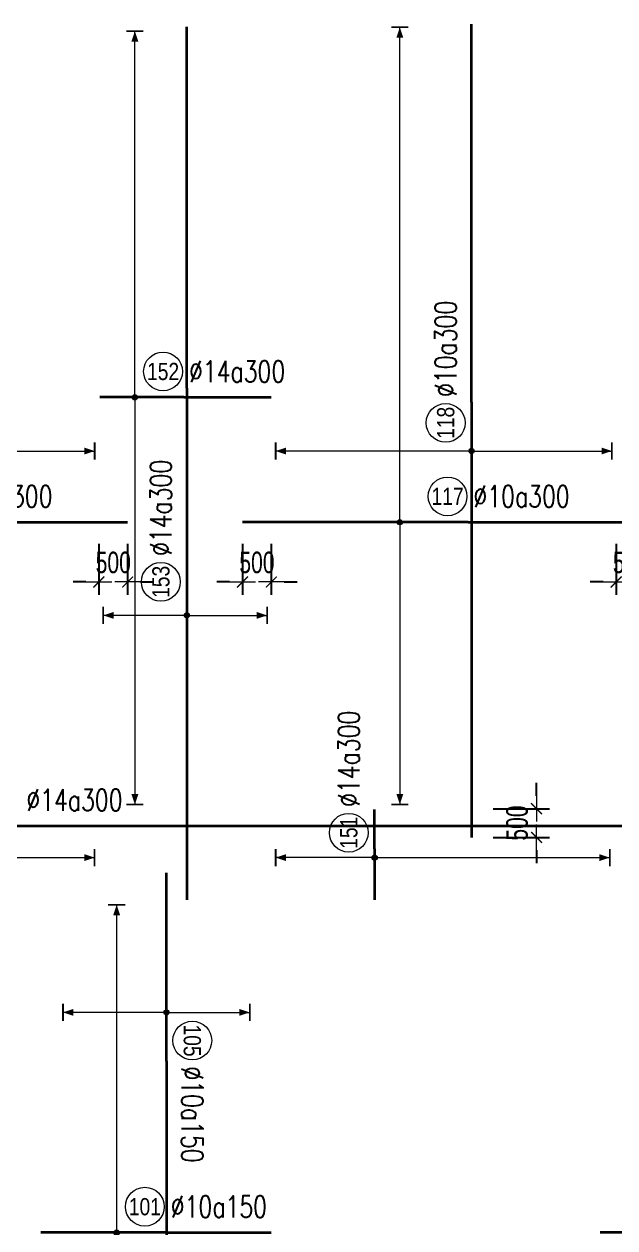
# Model space of a CAD drawing. Header units: millimetres. Extents: x -179076 to 493302, y -18667 to 80932.
# Drawn here: x 51898 to 62178, y 58000 to 78959 of the extents above; entities that cross this region are included whole.
import ezdxf
from ezdxf.enums import TextEntityAlignment as Align

# ---------------------------------------------------------------- set-up
doc = ezdxf.new("R2010")
doc.units = ezdxf.units.MM
doc.layers.get('0').update_dxf_attribs({"lineweight": 20})
doc.layers.get('Defpoints').update_dxf_attribs({"color": 151, "lineweight": 9})
for name, color, linetype, lineweight in [('NDC_S_DIM', 1, 'Continuous', 15), ('NDC_S_REBAR', 4, 'Continuous', 35), ('NDC_S_VN TEXT', 7, 'Continuous', 20)]:
    doc.layers.add(name, color=color, linetype=linetype, lineweight=lineweight)
doc.styles.add('ARIAL', font='arial.ttf', dxfattribs={"width": 0.8})
doc.styles.add('NDC_DIM', font='', dxfattribs={"width": 0.75})
doc.styles.add('NDC_EN TXT', font='romans.shx', dxfattribs={"width": 0.8})
doc.styles.get('NDC_DIM').set_extended_font_data('Dotum')
doc.dimstyles.new('NDC_dim_150', dxfattribs={"dimscale": 150, "dimtxt": 2.5, "dimasz": 1.5, "dimexe": 1.5, "dimexo": 2.5, "dimgap": 1, "dimtad": 1, "dimdec": 0, "dimzin": 0, "dimdsep": 46, "dimtxsty": 'NDC_DIM', "dimblk": 'DIMMARK', "dimcen": 0.09, "dimdle": 1.2, "dimclrd": 1, "dimclre": 1, "dimclrt": 3, "dimadec": 0, "dimazin": 0, "dimtfac": 1, "dimtdec": 0, "dimtix": 1, "dimtofl": 0, "dimtmove": 0, "dimatfit": 3, "dimfxl": 8, "dimfxlon": 1, "dimtolj": 1, "dimtzin": 0, "dimarcsym": 0})

# ---------------------------------------------------------------- blocks, each defined once
blk = doc.blocks.new('DIMMARK')
at = {"layer": 'NDC_S_DIM', "color": 1}
blk.add_line((-1.5, 0), (1, 0), dxfattribs=at)
at = {"layer": 'NDC_S_DIM', "color": 2, "const_width": 0.1}
blk.add_lwpolyline([(-0.424, -0.424), (0.424, 0.424)], dxfattribs=at)
blk = doc.blocks.new('*D761')
at = {"layer": 'Defpoints', "color": 0, "transparency": 16777216}
for p in [(53200, 70286), (53700, 70286), (53200, 69246)]:
    blk.add_point(p, dxfattribs=at)
at = {"layer": 'NDC_S_DIM', "color": 1, "lineweight": -2, "transparency": 16777216}
for p, q in [((53200, 69911), (53200, 69021)), ((53700, 69911), (53700, 69021)), ((52975, 69246), (52750, 69246)), ((53925, 69246), (54150, 69246))]:
    blk.add_line(p, q, dxfattribs=at)
at = {"layer": 'NDC_S_DIM', "color": 1, "lineweight": -2, "transparency": 16777216, "xscale": 225, "yscale": 225, "zscale": 225}
blk.add_blockref('DIMMARK', (53200, 69246), dxfattribs=at)
at = {"layer": 'NDC_S_DIM', "color": 1, "lineweight": -2, "transparency": 16777216, "xscale": 225, "yscale": 225, "zscale": 225, "rotation": 180}
blk.add_blockref('DIMMARK', (53700, 69246), dxfattribs=at)
at = {"layer": 'NDC_S_DIM', "color": 3, "transparency": 16777216, "insert": (53450, 69584), "char_height": 375, "attachment_point": 5, "style": 'NDC_DIM'}
blk.add_mtext('\\A1;500', dxfattribs=at)
blk = doc.blocks.new('*D762')
at = {"layer": 'Defpoints', "color": 0, "transparency": 16777216}
for p in [(55700, 70286), (56200, 70286), (56200, 69246)]:
    blk.add_point(p, dxfattribs=at)
at = {"layer": 'NDC_S_DIM', "color": 1, "lineweight": -2, "transparency": 16777216}
for p, q in [((55700, 69911), (55700, 69021)), ((56200, 69911), (56200, 69021)), ((55475, 69246), (55250, 69246)), ((56425, 69246), (56650, 69246))]:
    blk.add_line(p, q, dxfattribs=at)
at = {"layer": 'NDC_S_DIM', "color": 1, "lineweight": -2, "transparency": 16777216, "xscale": 225, "yscale": 225, "zscale": 225}
blk.add_blockref('DIMMARK', (55700, 69246), dxfattribs=at)
at = {"layer": 'NDC_S_DIM', "color": 1, "lineweight": -2, "transparency": 16777216, "xscale": 225, "yscale": 225, "zscale": 225, "rotation": 180}
blk.add_blockref('DIMMARK', (56200, 69246), dxfattribs=at)
at = {"layer": 'NDC_S_DIM', "color": 3, "transparency": 16777216, "insert": (55950, 69584), "char_height": 375, "attachment_point": 5, "style": 'NDC_DIM'}
blk.add_mtext('\\A1;500', dxfattribs=at)
blk = doc.blocks.new('*D763')
at = {"layer": 'Defpoints', "color": 0, "transparency": 16777216}
for p in [(62200, 70286), (62700, 70286), (62700, 69246)]:
    blk.add_point(p, dxfattribs=at)
at = {"layer": 'NDC_S_DIM', "color": 1, "lineweight": -2, "transparency": 16777216}
for p, q in [((62200, 69911), (62200, 69021)), ((62700, 69911), (62700, 69021)), ((61975, 69246), (61750, 69246)), ((62925, 69246), (63150, 69246))]:
    blk.add_line(p, q, dxfattribs=at)
at = {"layer": 'NDC_S_DIM', "color": 1, "lineweight": -2, "transparency": 16777216, "xscale": 225, "yscale": 225, "zscale": 225}
blk.add_blockref('DIMMARK', (62200, 69246), dxfattribs=at)
at = {"layer": 'NDC_S_DIM', "color": 1, "lineweight": -2, "transparency": 16777216, "xscale": 225, "yscale": 225, "zscale": 225, "rotation": 180}
blk.add_blockref('DIMMARK', (62700, 69246), dxfattribs=at)
at = {"layer": 'NDC_S_DIM', "color": 3, "transparency": 16777216, "insert": (62450, 69584), "char_height": 375, "attachment_point": 5, "style": 'NDC_DIM'}
blk.add_mtext('\\A1;500', dxfattribs=at)
blk = doc.blocks.new('*D780')
at = {"layer": 'Defpoints', "color": 0, "transparency": 16777216}
for p in [(59683, 65299), (60815, 65299), (59683, 64799)]:
    blk.add_point(p, dxfattribs=at)
at = {"layer": 'NDC_S_DIM', "color": 1, "lineweight": -2, "transparency": 16777216}
for p, q in [((60815, 65524), (60815, 65749)), ((60058, 65299), (61040, 65299)), ((60058, 64799), (61040, 64799)), ((60815, 64574), (60815, 64349))]:
    blk.add_line(p, q, dxfattribs=at)
at = {"layer": 'NDC_S_DIM', "color": 1, "lineweight": -2, "transparency": 16777216, "xscale": 225, "yscale": 225, "zscale": 225}
for p, rotation in [((60815, 65299), 270), ((60815, 64799), 90)]:
    blk.add_blockref('DIMMARK', p, dxfattribs=dict(at, rotation=rotation))
at = {"layer": 'NDC_S_DIM', "color": 3, "transparency": 16777216, "insert": (60477, 65049), "char_height": 375, "attachment_point": 5, "rotation": 90, "style": 'NDC_DIM'}
blk.add_mtext('\\A1;500', dxfattribs=at)
blk = doc.blocks.new('*U751')
at = {"layer": 'NDC_S_REBAR'}
blk.add_line((0, 0), (281, 0), dxfattribs=at)
at = {"layer": 'NDC_S_VN TEXT', "color": 3, "style": 'NDC_EN TXT', "width": 0.75}
blk.add_attdef('DKT', (38.24, 1.75), '', height=2.5, dxfattribs=at)
at = {"layer": 'NDC_S_VN TEXT', "style": 'ARIAL', "width": 0.8}
blk.add_attdef('KHT', text='', height=2, dxfattribs=at).set_placement((35.24, 3), align=Align.MIDDLE_CENTER)
blk = doc.blocks.new('*U752')
h = blk.add_hatch(color=6)
edge = h.paths.add_edge_path()
edge.add_arc((-7.93, 0), 0.3, 0, 360)
at = {"layer": 'NDC_S_DIM', "color": 8}
for q in [(-7.93, 55.93), (-7.93, -32.75)]:
    blk.add_line((-7.93, 0), q, dxfattribs=at)
for points in [[(-8.93, 55.93, 0.2, 0.2, 0), (-6.93, 55.93, 0, 0, 0)], [(-8.93, -32.75, 0.2, 0.2, 0), (-6.93, -32.75, 0, 0, 0)]]:
    blk.add_lwpolyline(points, format="xyseb", dxfattribs=at)
at = {"layer": 'NDC_S_DIM'}
blk.add_circle((-2.39, 3), 2.25, dxfattribs=at)
at = {"layer": 'NDC_S_DIM', "color": 6}
blk.add_circle((-7.93, 0), 0.3, dxfattribs=at)
at = {"layer": 'NDC_S_DIM', "color": 8}
for points in [[(-8.33, 54.73), (-7.93, 55.93), (-7.53, 54.73)], [(-8.33, -31.55), (-7.93, -32.75), (-7.53, -31.55)]]:
    blk.add_solid(points, dxfattribs=at)
at = {"layer": 'NDC_S_REBAR'}
for p, q in [((0, 0), (-26.16, 0)), ((-26.16, 0), (-26.16, 0)), ((0, 0), (20.5, 0)), ((20.5, 0), (20.5, 0)), ((20.5, 0), (20.5, 0)), ((-26.16, 0), (-26.16, 0))]:
    blk.add_line(p, q, dxfattribs=at)
at = {"layer": 'NDC_S_VN TEXT', "color": 3, "style": 'NDC_EN TXT', "width": 0.75}
blk.add_attdef('DKT', (0.61, 1.75), '', height=2.5, dxfattribs=at)
at = {"layer": 'NDC_S_VN TEXT', "style": 'ARIAL', "width": 0.8}
blk.add_attdef('KHT', text='', height=2, dxfattribs=at).set_placement((-2.39, 3), align=Align.MIDDLE_CENTER)
blk = doc.blocks.new('*U753')
h = blk.add_hatch(color=6)
edge = h.paths.add_edge_path()
edge.add_arc((-7.93, 0), 0.3, 0, 360)
at = {"layer": 'NDC_S_DIM', "color": 8}
for q in [(-7.93, 57.45), (-7.93, -32.75)]:
    blk.add_line((-7.93, 0), q, dxfattribs=at)
for points in [[(-8.93, 57.45, 0.2, 0.2, 0), (-6.93, 57.45, 0, 0, 0)], [(-8.93, -32.75, 0.2, 0.2, 0), (-6.93, -32.75, 0, 0, 0)]]:
    blk.add_lwpolyline(points, format="xyseb", dxfattribs=at)
at = {"layer": 'NDC_S_DIM'}
blk.add_circle((-2.39, 3), 2.25, dxfattribs=at)
at = {"layer": 'NDC_S_DIM', "color": 6}
blk.add_circle((-7.93, 0), 0.3, dxfattribs=at)
at = {"layer": 'NDC_S_DIM', "color": 8}
for points in [[(-8.33, 56.25), (-7.93, 57.45), (-7.53, 56.25)], [(-8.33, -31.55), (-7.93, -32.75), (-7.53, -31.55)]]:
    blk.add_solid(points, dxfattribs=at)
at = {"layer": 'NDC_S_REBAR'}
for p, q in [((0, 0), (-26.16, 0)), ((-26.16, 0), (-26.16, 0)), ((0, 0), (20.5, 0)), ((20.5, 0), (20.5, 0)), ((20.5, 0), (20.5, 0)), ((-26.16, 0), (-26.16, 0))]:
    blk.add_line(p, q, dxfattribs=at)
at = {"layer": 'NDC_S_VN TEXT', "color": 3, "style": 'NDC_EN TXT', "width": 0.75}
blk.add_attdef('DKT', (0.61, 1.75), '', height=2.5, dxfattribs=at)
at = {"layer": 'NDC_S_VN TEXT', "style": 'ARIAL', "width": 0.8}
blk.add_attdef('KHT', text='', height=2, dxfattribs=at).set_placement((-2.39, 3), align=Align.MIDDLE_CENTER)
blk = doc.blocks.new('*U740')
h = blk.add_hatch(color=6)
edge = h.paths.add_edge_path()
edge.add_arc((-5.66, 0), 0.3, 0, 360)
at = {"layer": 'NDC_S_DIM', "color": 8}
for q in [(-5.66, 42.49), (-5.66, -47.25)]:
    blk.add_line((-5.66, 0), q, dxfattribs=at)
for points in [[(-6.66, 42.49, 0.2, 0.2, 0), (-4.66, 42.49, 0, 0, 0)], [(-6.66, -47.25, 0.2, 0.2, 0), (-4.66, -47.25, 0, 0, 0)]]:
    blk.add_lwpolyline(points, format="xyseb", dxfattribs=at)
at = {"layer": 'NDC_S_DIM'}
blk.add_circle((-2.39, 3), 2.25, dxfattribs=at)
at = {"layer": 'NDC_S_DIM', "color": 6}
blk.add_circle((-5.66, 0), 0.3, dxfattribs=at)
at = {"layer": 'NDC_S_DIM', "color": 8}
for points in [[(-6.06, 41.29), (-5.66, 42.49), (-5.26, 41.29)], [(-6.06, -46.05), (-5.66, -47.25), (-5.26, -46.05)]]:
    blk.add_solid(points, dxfattribs=at)
at = {"layer": 'NDC_S_REBAR'}
for p, q in [((0, 0), (-9.73, 0)), ((-9.73, 0), (-9.73, 0)), ((0, 0), (10.15, 0)), ((10.15, 0), (10.15, 0)), ((10.15, 0), (10.15, 0)), ((-9.73, 0), (-9.73, 0))]:
    blk.add_line(p, q, dxfattribs=at)
at = {"layer": 'NDC_S_VN TEXT', "color": 3, "style": 'NDC_EN TXT', "width": 0.75}
blk.add_attdef('DKT', (0.61, 1.75), '', height=2.5, dxfattribs=at)
at = {"layer": 'NDC_S_VN TEXT', "style": 'ARIAL', "width": 0.8}
blk.add_attdef('KHT', text='', height=2, dxfattribs=at).set_placement((-2.39, 3), align=Align.MIDDLE_CENTER)
blk = doc.blocks.new('*U731')
h = blk.add_hatch(color=6)
edge = h.paths.add_edge_path()
edge.add_arc((-5.66, 0), 0.3, 0, 360)
at = {"layer": 'NDC_S_DIM', "color": 8}
for q in [(-5.66, 22.82), (-5.66, -16.18)]:
    blk.add_line((-5.66, 0), q, dxfattribs=at)
for points in [[(-6.66, 22.82, 0.2, 0.2, 0), (-4.66, 22.82, 0, 0, 0)], [(-6.66, -16.18, 0.2, 0.2, 0), (-4.66, -16.18, 0, 0, 0)]]:
    blk.add_lwpolyline(points, format="xyseb", dxfattribs=at)
at = {"layer": 'NDC_S_DIM'}
blk.add_circle((-2.39, 3), 2.25, dxfattribs=at)
at = {"layer": 'NDC_S_DIM', "color": 6}
blk.add_circle((-5.66, 0), 0.3, dxfattribs=at)
at = {"layer": 'NDC_S_DIM', "color": 8}
for points in [[(-6.06, 21.62), (-5.66, 22.82), (-5.26, 21.62)], [(-6.06, -14.98), (-5.66, -16.18), (-5.26, -14.98)]]:
    blk.add_solid(points, dxfattribs=at)
at = {"layer": 'NDC_S_REBAR'}
for p, q in [((0, 0), (-50.5, 0)), ((-50.5, 0), (-50.5, 0)), ((0, 0), (42.74, 0)), ((42.74, 0), (42.74, 0)), ((42.74, 0), (42.74, 0)), ((-50.5, 0), (-50.5, 0))]:
    blk.add_line(p, q, dxfattribs=at)
at = {"layer": 'NDC_S_VN TEXT', "color": 3, "style": 'NDC_EN TXT', "width": 0.75}
blk.add_attdef('DKT', (0.61, 1.75), '', height=2.5, dxfattribs=at)
at = {"layer": 'NDC_S_VN TEXT', "style": 'ARIAL', "width": 0.8}
blk.add_attdef('KHT', text='', height=2, dxfattribs=at).set_placement((-2.39, 3), align=Align.MIDDLE_CENTER)
blk = doc.blocks.new('*U732')
h = blk.add_hatch(color=6)
edge = h.paths.add_edge_path()
edge.add_arc((-5.66, 0), 0.3, 0, 360)
at = {"layer": 'NDC_S_DIM', "color": 8}
for q in [(-5.66, 22.72), (-5.66, -16.28)]:
    blk.add_line((-5.66, 0), q, dxfattribs=at)
for points in [[(-6.66, 22.72, 0.2, 0.2, 0), (-4.66, 22.72, 0, 0, 0)], [(-6.66, -16.28, 0.2, 0.2, 0), (-4.66, -16.28, 0, 0, 0)]]:
    blk.add_lwpolyline(points, format="xyseb", dxfattribs=at)
at = {"layer": 'NDC_S_DIM'}
blk.add_circle((-2.39, 3), 2.25, dxfattribs=at)
at = {"layer": 'NDC_S_DIM', "color": 6}
blk.add_circle((-5.66, 0), 0.3, dxfattribs=at)
at = {"layer": 'NDC_S_DIM', "color": 8}
for points in [[(-6.06, 21.52), (-5.66, 22.72), (-5.26, 21.52)], [(-6.06, -15.08), (-5.66, -16.28), (-5.26, -15.08)]]:
    blk.add_solid(points, dxfattribs=at)
at = {"layer": 'NDC_S_REBAR'}
for p, q in [((0, 0), (-50.5, 0)), ((-50.5, 0), (-50.5, 0)), ((0, 0), (43.9, 0)), ((43.9, 0), (43.9, 0)), ((43.9, 0), (43.9, 0)), ((-50.5, 0), (-50.5, 0))]:
    blk.add_line(p, q, dxfattribs=at)
at = {"layer": 'NDC_S_VN TEXT', "color": 3, "style": 'NDC_EN TXT', "width": 0.75}
blk.add_attdef('DKT', (0.61, 1.75), '', height=2.5, dxfattribs=at)
at = {"layer": 'NDC_S_VN TEXT', "style": 'ARIAL', "width": 0.8}
blk.add_attdef('KHT', text='', height=2, dxfattribs=at).set_placement((-2.39, 3), align=Align.MIDDLE_CENTER)
blk = doc.blocks.new('*U708')
h = blk.add_hatch(color=6)
edge = h.paths.add_edge_path()
edge.add_arc((-26.39, 0), 0.3, 0, 360)
at = {"layer": 'NDC_S_DIM', "color": 8}
for q in [(-26.39, 9.68), (-26.39, -9.32)]:
    blk.add_line((-26.39, 0), q, dxfattribs=at)
for points in [[(-27.39, 9.68, 0.2, 0.2, 0), (-25.39, 9.68, 0, 0, 0)], [(-27.39, -9.32, 0.2, 0.2, 0), (-25.39, -9.32, 0, 0, 0)]]:
    blk.add_lwpolyline(points, format="xyseb", dxfattribs=at)
at = {"layer": 'NDC_S_DIM'}
blk.add_circle((-22.5, 3), 2.25, dxfattribs=at)
at = {"layer": 'NDC_S_DIM', "color": 6}
blk.add_circle((-26.39, 0), 0.3, dxfattribs=at)
at = {"layer": 'NDC_S_DIM', "color": 8}
for points in [[(-26.79, 8.48), (-26.39, 9.68), (-25.99, 8.48)], [(-26.79, -8.12), (-26.39, -9.32), (-25.99, -8.12)]]:
    blk.add_solid(points, dxfattribs=at)
at = {"layer": 'NDC_S_REBAR'}
for p, q in [((0, 0), (-59.39, 0)), ((-59.39, 0), (-59.39, 0)), ((0, 0), (41.92, 0)), ((41.92, 0), (41.92, 0)), ((41.92, 0), (41.92, 0)), ((-59.39, 0), (-59.39, 0))]:
    blk.add_line(p, q, dxfattribs=at)
at = {"layer": 'NDC_S_VN TEXT', "color": 3, "style": 'NDC_EN TXT', "width": 0.75}
blk.add_attdef('DKT', (-19.5, 1.75), '', height=2.5, dxfattribs=at)
at = {"layer": 'NDC_S_VN TEXT', "style": 'ARIAL', "width": 0.8}
blk.add_attdef('KHT', text='', height=2, dxfattribs=at).set_placement((-22.5, 3), align=Align.MIDDLE_CENTER)
blk = doc.blocks.new('*U724')
h = blk.add_hatch(color=6)
edge = h.paths.add_edge_path()
edge.add_arc((-1.02, 0), 0.3, 0, 360)
at = {"layer": 'NDC_S_DIM', "color": 8}
for q in [(-1.02, 11.73), (-1.02, -27.27)]:
    blk.add_line((-1.02, 0), q, dxfattribs=at)
for points in [[(-2.02, 11.73, 0.2, 0.2, 0), (-0.02, 11.73, 0, 0, 0)], [(-2.02, -27.27, 0.2, 0.2, 0), (-0.02, -27.27, 0, 0, 0)]]:
    blk.add_lwpolyline(points, format="xyseb", dxfattribs=at)
at = {"layer": 'NDC_S_DIM'}
blk.add_circle((1.87, 3), 2.25, dxfattribs=at)
at = {"layer": 'NDC_S_DIM', "color": 6}
blk.add_circle((-1.02, 0), 0.3, dxfattribs=at)
at = {"layer": 'NDC_S_DIM', "color": 8}
for points in [[(-1.42, 10.53), (-1.02, 11.73), (-0.62, 10.53)], [(-1.42, -26.07), (-1.02, -27.27), (-0.62, -26.07)]]:
    blk.add_solid(points, dxfattribs=at)
at = {"layer": 'NDC_S_REBAR'}
for p, q in [((0, 0), (-5.9, 0)), ((-5.9, 0), (-5.9, 0)), ((0, 0), (4.56, 0)), ((4.56, 0), (4.56, 0)), ((4.56, 0), (4.56, 0)), ((-5.9, 0), (-5.9, 0))]:
    blk.add_line(p, q, dxfattribs=at)
at = {"layer": 'NDC_S_VN TEXT', "color": 3, "style": 'NDC_EN TXT', "width": 0.75}
blk.add_attdef('DKT', (4.87, 1.75), '', height=2.5, dxfattribs=at)
at = {"layer": 'NDC_S_VN TEXT', "style": 'ARIAL', "width": 0.8}
blk.add_attdef('KHT', text='', height=2, dxfattribs=at).set_placement((1.87, 3), align=Align.MIDDLE_CENTER)
blk = doc.blocks.new('*U725')
h = blk.add_hatch(color=6)
edge = h.paths.add_edge_path()
edge.add_arc((-1.02, 0), 0.3, 0, 360)
at = {"layer": 'NDC_S_DIM', "color": 8}
for q in [(-1.02, 11.48), (-1.02, -27.27)]:
    blk.add_line((-1.02, 0), q, dxfattribs=at)
for points in [[(-2.02, 11.48, 0.2, 0.2, 0), (-0.02, 11.48, 0, 0, 0)], [(-2.02, -27.27, 0.2, 0.2, 0), (-0.02, -27.27, 0, 0, 0)]]:
    blk.add_lwpolyline(points, format="xyseb", dxfattribs=at)
at = {"layer": 'NDC_S_DIM'}
blk.add_circle((1.87, 3), 2.25, dxfattribs=at)
at = {"layer": 'NDC_S_DIM', "color": 6}
blk.add_circle((-1.02, 0), 0.3, dxfattribs=at)
at = {"layer": 'NDC_S_DIM', "color": 8}
for points in [[(-1.42, 10.28), (-1.02, 11.48), (-0.62, 10.28)], [(-1.42, -26.07), (-1.02, -27.27), (-0.62, -26.07)]]:
    blk.add_solid(points, dxfattribs=at)
at = {"layer": 'NDC_S_REBAR'}
for p, q in [((0, 0), (-5.9, 0)), ((-5.9, 0), (-5.9, 0)), ((0, 0), (4.56, 0)), ((4.56, 0), (4.56, 0)), ((4.56, 0), (4.56, 0)), ((-5.9, 0), (-5.9, 0))]:
    blk.add_line(p, q, dxfattribs=at)
at = {"layer": 'NDC_S_VN TEXT', "color": 3, "style": 'NDC_EN TXT', "width": 0.75}
blk.add_attdef('DKT', (4.87, 1.75), '', height=2.5, dxfattribs=at)
at = {"layer": 'NDC_S_VN TEXT', "style": 'ARIAL', "width": 0.8}
blk.add_attdef('KHT', text='', height=2, dxfattribs=at).set_placement((1.87, 3), align=Align.MIDDLE_CENTER)
blk = doc.blocks.new('*U688')
h = blk.add_hatch(color=6)
edge = h.paths.add_edge_path()
edge.add_arc((-5.66, 0), 0.3, 0, 360)
at = {"layer": 'NDC_S_DIM', "color": 8}
for q in [(-5.66, 38.03), (-5.66, -36.97)]:
    blk.add_line((-5.66, 0), q, dxfattribs=at)
for points in [[(-6.66, 38.03, 0.2, 0.2, 0), (-4.66, 38.03, 0, 0, 0)], [(-6.66, -36.97, 0.2, 0.2, 0), (-4.66, -36.97, 0, 0, 0)]]:
    blk.add_lwpolyline(points, format="xyseb", dxfattribs=at)
at = {"layer": 'NDC_S_DIM'}
blk.add_circle((-2.39, 3), 2.25, dxfattribs=at)
at = {"layer": 'NDC_S_DIM', "color": 6}
blk.add_circle((-5.66, 0), 0.3, dxfattribs=at)
at = {"layer": 'NDC_S_DIM', "color": 8}
for points in [[(-6.06, 36.83), (-5.66, 38.03), (-5.26, 36.83)], [(-6.06, -35.77), (-5.66, -36.97), (-5.26, -35.77)]]:
    blk.add_solid(points, dxfattribs=at)
at = {"layer": 'NDC_S_REBAR'}
for p, q in [((0, 0), (-13.98, 0)), ((-13.98, 0), (-13.98, 0)), ((0, 0), (12.28, 0)), ((12.28, 0), (12.28, 0)), ((12.28, 0), (12.28, 0)), ((-13.98, 0), (-14.46, 0))]:
    blk.add_line(p, q, dxfattribs=at)
at = {"layer": 'NDC_S_VN TEXT', "color": 3, "style": 'NDC_EN TXT', "width": 0.75}
blk.add_attdef('DKT', (0.61, 1.75), '', height=2.5, dxfattribs=at)
at = {"layer": 'NDC_S_VN TEXT', "style": 'ARIAL', "width": 0.8}
blk.add_attdef('KHT', text='', height=2, dxfattribs=at).set_placement((-2.39, 3), align=Align.MIDDLE_CENTER)
blk = doc.blocks.new('*U689')
h = blk.add_hatch(color=6)
edge = h.paths.add_edge_path()
edge.add_arc((-5.66, 0), 0.3, 0, 360)
at = {"layer": 'NDC_S_DIM', "color": 8}
for q in [(-5.66, 38.03), (-5.66, -36.97)]:
    blk.add_line((-5.66, 0), q, dxfattribs=at)
for points in [[(-6.66, 38.03, 0.2, 0.2, 0), (-4.66, 38.03, 0, 0, 0)], [(-6.66, -36.97, 0.2, 0.2, 0), (-4.66, -36.97, 0, 0, 0)]]:
    blk.add_lwpolyline(points, format="xyseb", dxfattribs=at)
at = {"layer": 'NDC_S_DIM'}
blk.add_circle((-2.39, 3), 2.25, dxfattribs=at)
at = {"layer": 'NDC_S_DIM', "color": 6}
blk.add_circle((-5.66, 0), 0.3, dxfattribs=at)
at = {"layer": 'NDC_S_DIM', "color": 8}
for points in [[(-6.06, 36.83), (-5.66, 38.03), (-5.26, 36.83)], [(-6.06, -35.77), (-5.66, -36.97), (-5.26, -35.77)]]:
    blk.add_solid(points, dxfattribs=at)
at = {"layer": 'NDC_S_REBAR'}
for p, q in [((0, 0), (-10.83, 0)), ((-10.83, 0), (-10.83, 0)), ((0, 0), (15.57, 0)), ((15.57, 0), (15.57, 0)), ((15.57, 0), (15.57, 0)), ((-10.83, 0), (-10.83, 0))]:
    blk.add_line(p, q, dxfattribs=at)
at = {"layer": 'NDC_S_VN TEXT', "color": 3, "style": 'NDC_EN TXT', "width": 0.75}
blk.add_attdef('DKT', (0.61, 1.75), '', height=2.5, dxfattribs=at)
at = {"layer": 'NDC_S_VN TEXT', "style": 'ARIAL', "width": 0.8}
blk.add_attdef('KHT', text='', height=2, dxfattribs=at).set_placement((-2.39, 3), align=Align.MIDDLE_CENTER)
blk = doc.blocks.new('*U690')
h = blk.add_hatch(color=6)
edge = h.paths.add_edge_path()
edge.add_arc((-5.66, 0), 0.3, 0, 360)
at = {"layer": 'NDC_S_DIM', "color": 8}
for q in [(-5.66, 9.66), (-5.66, -12)]:
    blk.add_line((-5.66, 0), q, dxfattribs=at)
for points in [[(-6.66, 9.66, 0.2, 0.2, 0), (-4.66, 9.66, 0, 0, 0)], [(-6.66, -12, 0.2, 0.2, 0), (-4.66, -12, 0, 0, 0)]]:
    blk.add_lwpolyline(points, format="xyseb", dxfattribs=at)
at = {"layer": 'NDC_S_DIM'}
blk.add_circle((-2.39, 3), 2.25, dxfattribs=at)
at = {"layer": 'NDC_S_DIM', "color": 6}
blk.add_circle((-5.66, 0), 0.3, dxfattribs=at)
at = {"layer": 'NDC_S_DIM', "color": 8}
for points in [[(-6.06, 8.46), (-5.66, 9.66), (-5.26, 8.46)], [(-6.06, -10.8), (-5.66, -12), (-5.26, -10.8)]]:
    blk.add_solid(points, dxfattribs=at)
at = {"layer": 'NDC_S_REBAR'}
for p, q in [((0, 0), (-21.84, 0)), ((-21.84, 0), (-21.84, 0)), ((0, 0), (60.56, 0)), ((60.56, 0), (60.56, 0)), ((60.56, 0), (60.56, 0)), ((-21.84, 0), (-21.84, 0))]:
    blk.add_line(p, q, dxfattribs=at)
at = {"layer": 'NDC_S_VN TEXT', "color": 3, "style": 'NDC_EN TXT', "width": 0.75}
blk.add_attdef('DKT', (0.61, 1.75), '', height=2.5, dxfattribs=at)
at = {"layer": 'NDC_S_VN TEXT', "style": 'ARIAL', "width": 0.8}
blk.add_attdef('KHT', text='', height=2, dxfattribs=at).set_placement((-2.39, 3), align=Align.MIDDLE_CENTER)

msp = doc.modelspace()

# ---------------------------------------------------------------- block references
at = {"xscale": 150, "yscale": 150, "zscale": 150}
for name, p, values in [('*U740', (54674.9, 72461.4), {'KHT': '152', 'DKT': '%%c14a300'}), ('*U753', (59625.1, 70286.3), {'KHT': '117', 'DKT': '%%C10a300'}), ('*U752', (50625.1, 70286.3), {'KHT': '106', 'DKT': '%%C10a300'}), ('*U688', (54358.2, 57919.7), {'KHT': '101', 'DKT': '%%C10a150'}), ('*U689', (63545.2, 57919.7), {'KHT': '107', 'DKT': '%%C10a200'})]:
    msp.add_blockref(name, p, dxfattribs=at).add_auto_attribs(values)
for name, p, rotation, values in [('*U708', (54728.2, 72623.2), 90, {'KHT': '153', 'DKT': '%%c14a300'}), ('*U732', (59683.6, 72374.9), 90, {'KHT': '118', 'DKT': '%%C10a300'}), ('*U731', (50699.2, 72374.9), 90, {'KHT': '109', 'DKT': '%%C10a300'}), ('*U724', (49034.9, 64599.9), 90, {'KHT': '145', 'DKT': '%%c14a300'}), ('*U725', (57997.8, 64599.9), 90, {'KHT': '151', 'DKT': '%%c14a300'}), ('*U690', (54375.3, 60903.5), 270, {'KHT': '105', 'DKT': '%%C10a150'})]:
    msp.add_blockref(name, p, dxfattribs=dict(at, rotation=rotation)).add_auto_attribs(values)
ref = msp.add_blockref('*U751', (46200.6, 65000.3), dxfattribs=dict(xscale=150, yscale=150, zscale=150))
ref.add_attrib('DKT', '%%c14a300', (51936.5, 65262.8), dxfattribs={"layer": 'NDC_S_VN TEXT', "color": 3, "height": 375, "style": 'NDC_EN TXT', "width": 0.75})

# ---------------------------------------------------------------- dimensions: what is measured, and where the dimension line sits
at = {"layer": 'NDC_S_DIM'}
for base, p1, p2, picture, middle in [((53200, 69246.5), (53700, 70286.3), (53200, 70286.3), '*D761', (53450, 69584)), ((56200, 69246.5), (55700, 70286.3), (56200, 70286.3), '*D762', (55950, 69584)), ((62700, 69246.5), (62200, 70286.3), (62700, 70286.3), '*D763', (62450, 69584))]:
    dim = msp.add_linear_dim(base=base, p1=p1, p2=p2, dimstyle='NDC_dim_150', dxfattribs=at)
    dim.commit()
    dim.dimension.update_dxf_attribs({"geometry": picture, "text_midpoint": middle})
dim = msp.add_linear_dim(base=(60814.8, 65299.2), p1=(59682.8, 64799.2), p2=(59682.8, 65299.2), angle=90, dimstyle='NDC_dim_150', dxfattribs=at)
dim.commit()
dim.dimension.update_dxf_attribs({"geometry": '*D780', "text_midpoint": (60477.3, 65049.2)})

doc.saveas('drawing.dxf')
